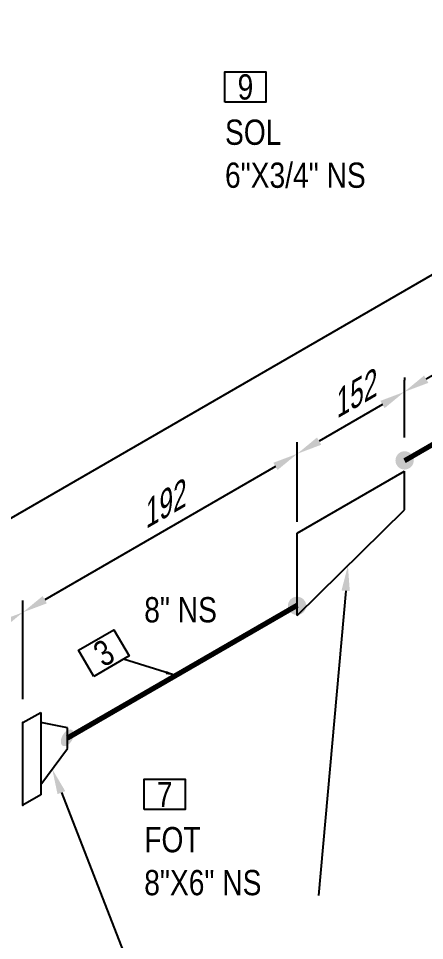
# Model space of a CAD drawing. Header units: millimetres. Extents: x 0 to 594, y 0 to 420.
# Drawn here: x 287.5 to 327.8, y 249.6 to 340.8 of the extents above; entities that cross this region are included whole.
import ezdxf
from ezdxf import colors
from ezdxf.entities.mleader import LeaderData, LeaderLine
from ezdxf.enums import TextEntityAlignment as Align
from ezdxf.math import Vec2, Vec3

# ---------------------------------------------------------------- set-up
doc = ezdxf.new("R2010")
doc.units = ezdxf.units.MM
doc.header["$LTSCALE"] = 0.25
for name, color, linetype in [('기호', 4, 'Continuous'), ('밸브', 4, 'Continuous'), ('용접', 1, 'Continuous'), ('주석', 7, 'Continuous'), ('치수', 1, 'Continuous')]:
    doc.layers.add(name, color=color, linetype=linetype)
doc.layers.add('파이프', color=3, linetype='Continuous', lineweight=70)
doc.styles.add('AdskIsoAnnotation', font='arial.ttf', dxfattribs={"width": 0.8, "height": 1})
doc.styles.add('AdskIsoMetric', font='arial.ttf', dxfattribs={"width": 0.8, "height": 2.5})
doc.styles.add('AdskIsoMetric30', font='arial.ttf', dxfattribs={"width": 0.8, "oblique": 30, "height": 2.5})
doc.styles.get("Standard").update_dxf_attribs({"font": 'arial.ttf'})
doc.dimstyles.new('AdskIsoMetric', dxfattribs={"dimtxt": 2.5, "dimasz": 2.5, "dimexe": 1, "dimexo": 2, "dimgap": 0.8, "dimtad": 1, "dimdec": 0, "dimrnd": 1, "dimzin": 0, "dimdsep": 46, "dimtxsty": 'AdskIsoMetric', "dimcen": 0, "dimclrt": 7, "dimadec": 0, "dimazin": 0, "dimtfac": 1, "dimtdec": 0, "dimtmove": 1, "dimatfit": 3, "dimfxl": 0, "dimfrac": 2, "dimtolj": 1, "dimtzin": 0, "dimarcsym": 0})

# ---------------------------------------------------------------- blocks, each defined once
blk = doc.blocks.new('개스킷-2-IsoLeft')
at = {"color": 0, "linetype": 'ByBlock', "lineweight": -2, "extrusion": (0, 0, -1)}
for p in [(0.1326, 0.1276), (0.221, 0.0765), (-0.2297, -0.0715), (-0.1326, -0.1276)]:
    blk.add_point(p, dxfattribs=at)
blk = doc.blocks.new('플랜지WN-2-IsoLeft')
at = {"color": 0, "linetype": 'ByBlock', "lineweight": -2, "extrusion": (0, -0.816497, -0.57735)}
for p, q in [((-0.1547, -0.1148), (0.1989, 0.0893)), ((-0.0663, 0.0893), (-0.1547, 0.0383)), ((0.1547, 0.0638), (-0.0663, 0.0893)), ((0.1989, 0.0893), (0.2873, 0.0383)), ((-0.1547, 0.0383), (-0.1105, -0.0893)), ((0.2873, 0.0383), (-0.0663, -0.1659)), ((-0.0663, -0.1659), (-0.1547, -0.1148))]:
    blk.add_line(p, q, dxfattribs=at)
blk = doc.blocks.new('리듀서 ECC-2-IsoLeft')
at = {"color": 0, "linetype": 'ByBlock', "lineweight": -2, "extrusion": (0, -0.816497, -0.57735)}
for p, q in [((-0.232, 0.1722), (-0.3977, 0.0765)), ((0.4861, -0.0255), (-0.232, 0.1722)), ((0.1326, -0.2296), (-0.3977, 0.0765)), ((0.4861, -0.0255), (0.1326, -0.2296))]:
    blk.add_line(p, q, dxfattribs=at)
blk = doc.blocks.new('*D90')
at = {"layer": 'Defpoints', "color": 0}
for p in [(345.013, 308.122), (325.767, 303.846), (325.767, 297.011)]:
    blk.add_point(p, dxfattribs=at)
at = {"layer": '치수', "color": 0, "lineweight": -2}
for p, q in [((345.013, 310.432), (345.013, 316.112)), ((342.848, 313.708), (327.932, 305.096)), ((325.767, 299.32), (325.767, 305))]:
    blk.add_line(p, q, dxfattribs=at)
at = {"layer": '치수', "color": 0}
for points in [[(342.639, 314.068), (343.056, 313.347), (345.013, 314.958)], [(327.723, 305.457), (328.14, 304.735), (325.767, 303.846)]]:
    blk.add_solid(points, dxfattribs=at)
at = {"layer": '치수', "color": 7, "insert": (335.39, 312.02), "char_height": 2.5, "attachment_point": 5, "rotation": 30, "style": 'AdskIsoMetric30'}
blk.add_mtext('\\A1;83', dxfattribs=at)
blk = doc.blocks.new('*D69')
at = {"layer": 'Defpoints', "color": 0}
for p in [(325.767, 302.955), (315.16, 297.722), (315.16, 288.667)]:
    blk.add_point(p, dxfattribs=at)
at = {"layer": '치수', "color": 0, "lineweight": -2}
for p, q in [((325.767, 305.265), (325.767, 305)), ((323.602, 302.596), (317.325, 298.972)), ((315.16, 290.976), (315.16, 298.877))]:
    blk.add_line(p, q, dxfattribs=at)
at = {"layer": '치수', "color": 0}
for points in [[(323.393, 302.957), (323.81, 302.235), (325.767, 303.846)], [(317.117, 299.333), (317.533, 298.611), (315.16, 297.722)]]:
    blk.add_solid(points, dxfattribs=at)
at = {"layer": '치수', "color": 7, "insert": (320.463, 303.401), "char_height": 2.5, "attachment_point": 5, "rotation": 30, "style": 'AdskIsoMetric30'}
blk.add_mtext('\\A1;152', dxfattribs=at)
blk = doc.blocks.new('*D91')
at = {"layer": 'Defpoints', "color": 0}
for p in [(315.16, 289.866), (287.98, 282.03), (287.98, 271.112)]:
    blk.add_point(p, dxfattribs=at)
at = {"layer": '치수', "color": 0, "lineweight": -2}
for p, q in [((315.16, 292.176), (315.16, 298.877)), ((312.995, 296.472), (290.145, 283.28)), ((287.98, 273.422), (287.98, 283.185))]:
    blk.add_line(p, q, dxfattribs=at)
at = {"layer": '치수', "color": 0}
for points in [[(312.787, 296.833), (313.203, 296.111), (315.16, 297.722)], [(289.937, 283.641), (290.354, 282.919), (287.98, 282.03)]]:
    blk.add_solid(points, dxfattribs=at)
at = {"layer": '치수', "color": 7, "insert": (301.57, 292.493), "char_height": 2.5, "attachment_point": 5, "rotation": 30, "style": 'AdskIsoMetric30'}
blk.add_mtext('\\A1;192', dxfattribs=at)
blk = doc.blocks.new('*D92')
at = {"layer": 'Defpoints', "color": 0}
for p in [(270.303, 271.824), (287.98, 271.112), (270.303, 260.906)]:
    blk.add_point(p, dxfattribs=at)
at = {"layer": '치수', "color": 0, "lineweight": -2}
for p, q in [((287.98, 273.422), (287.98, 283.185)), ((285.815, 280.78), (272.468, 273.074)), ((270.303, 263.216), (270.303, 272.978))]:
    blk.add_line(p, q, dxfattribs=at)
at = {"layer": '치수', "color": 0}
for points in [[(285.607, 281.141), (286.024, 280.419), (287.98, 282.03)], [(272.259, 273.434), (272.676, 272.713), (270.303, 271.824)]]:
    blk.add_solid(points, dxfattribs=at)
at = {"layer": '치수', "color": 7, "insert": (279.362, 279.672), "char_height": 2.5, "attachment_point": 5, "rotation": 30, "style": 'AdskIsoMetric30'}
blk.add_mtext('\\A1;588', dxfattribs=at)
blk = doc.blocks.new('*D96')
at = {"layer": 'Defpoints', "color": 0}
for p in [(370.446, 326.889), (186.35, 233.354), (186.35, 208.354)]:
    blk.add_point(p, dxfattribs=at)
at = {"layer": '치수', "color": 0, "lineweight": -2}
for p, q in [((370.446, 329.198), (370.446, 340.796)), ((368.281, 338.391), (188.515, 234.604)), ((186.35, 210.663), (186.35, 234.508))]:
    blk.add_line(p, q, dxfattribs=at)
at = {"layer": '치수', "color": 0}
for points in [[(368.073, 338.752), (368.489, 338.031), (370.446, 339.641)], [(188.307, 234.964), (188.724, 234.243), (186.35, 233.354)]]:
    blk.add_solid(points, dxfattribs=at)
at = {"layer": '치수', "color": 7, "insert": (278.398, 289.115), "char_height": 2.5, "attachment_point": 5, "rotation": 30, "style": 'AdskIsoMetric30'}
blk.add_mtext('\\A1;2188', dxfattribs=at)
blk = doc.blocks.new('Weld-2-IsoLeft')
blk.add_hatch(color=256).paths.add_polyline_path([(-0.033, 0.0169), (-0.0269, 0.0198), (-0.0201, 0.0221), (-0.0127, 0.0237), (-0.0049, 0.0245), (0.003, 0.0245), (0.0108, 0.0237), (0.0182, 0.0221), (0.025, 0.0198), (0.0311, 0.0169), (0.0362, 0.0134), (0.0401, 0.0095), (0.0428, 0.0052), (0.0442, 0.0007), (0.0442, -0.0039), (0.0428, -0.0084), (0.0401, -0.0126), (0.0362, -0.0166), (0.0311, -0.0201), (0.025, -0.023), (0.0182, -0.0253), (0.0108, -0.0268), (0.003, -0.0276), (-0.0049, -0.0276), (-0.0127, -0.0268), (-0.0201, -0.0253), (-0.0269, -0.023), (-0.033, -0.0201), (-0.038, -0.0166), (-0.042, -0.0126), (-0.0447, -0.0084), (-0.046, -0.0039), (-0.046, 0.0007), (-0.0447, 0.0052), (-0.042, 0.0095), (-0.038, 0.0134)], is_closed=False, flags=0)
blk = doc.blocks.new('Buttweld')
at = {"lineweight": -2}
blk.add_hatch(color=0, dxfattribs=at).paths.add_polyline_path([(0.044, -0.0026), (0.0433, 0.0053), (0.0413, 0.0129), (0.0379, 0.02), (0.0334, 0.0265), (0.0278, 0.0321), (0.0214, 0.0366), (0.0142, 0.0399), (0.0066, 0.042), (-0.0013, 0.0427), (-0.0091, 0.042), (-0.0168, 0.0399), (-0.0239, 0.0366), (-0.0304, 0.0321), (-0.036, 0.0265), (-0.0405, 0.02), (-0.0438, 0.0129), (-0.0459, 0.0053), (-0.0466, -0.0026), (-0.0459, -0.0105), (-0.0438, -0.0181), (-0.0405, -0.0252), (-0.036, -0.0317), (-0.0304, -0.0373), (-0.0239, -0.0418), (-0.0168, -0.0452), (-0.0091, -0.0472), (-0.0013, -0.0479), (0.0066, -0.0472), (0.0142, -0.0452), (0.0214, -0.0418), (0.0278, -0.0373), (0.0334, -0.0317), (0.0379, -0.0252), (0.0413, -0.0181), (0.0433, -0.0105)], is_closed=False, flags=0)
blk = doc.blocks.new('AnnoRect')
at = {"color": 0, "linetype": 'ByBlock', "lineweight": -2}
blk.add_wipeout([(-0.81, -0.6), (-0.81, 0.6), (0.81, 0.6), (0.81, -0.6)], dxfattribs=at)
blk.add_lwpolyline([(-0.81, -0.6), (-0.81, 0.6), (0.81, 0.6), (0.81, -0.6)], close=True, dxfattribs=at)
at = {"color": 0, "linetype": 'ByBlock', "lineweight": -2, "style": 'AdskIsoAnnotation', "width": 0.8}
blk.add_attdef('XX', text='', height=1, dxfattribs=at).set_placement((0, 0), align=Align.MIDDLE_CENTER)

msp = doc.modelspace()

# ---------------------------------------------------------------- linework, layer by layer
at = {"layer": '파이프'}
for points in [[(340.925, 305.762), (325.767, 297.011)], [(315.16, 282.722), (292.4, 269.581)]]:
    msp.add_lwpolyline(points, dxfattribs=at)

# ---------------------------------------------------------------- block references
at = {"layer": '기호', "xscale": 20, "yscale": 20, "zscale": 20, "rotation": 240}
msp.add_blockref('리듀서 ECC-2-IsoLeft', (320.463, 289.866), dxfattribs=at)
at = {"layer": '밸브', "xscale": 20, "yscale": 20, "zscale": 20}
for name, p, rotation in [('플랜지WN-2-IsoLeft', (290.19, 268.306), 239.9999999998267), ('개스킷-2-IsoLeft', (287.097, 266.52), 59.99999999978338)]:
    msp.add_blockref(name, p, dxfattribs=dict(at, rotation=rotation))
at = {"layer": '용접', "xscale": 20, "yscale": 20, "zscale": 20}
for name, p, rotation in [('Buttweld', (325.767, 297.011), 180), ('Weld-2-IsoLeft', (292.4, 269.581), 239.9999999997747)]:
    msp.add_blockref(name, p, dxfattribs=dict(at, rotation=rotation))
msp.add_blockref('Buttweld', (315.16, 282.722), dxfattribs=at)

# ---------------------------------------------------------------- texts
at = {"layer": '주석', "char_height": 2.5, "attachment_point": 7, "style": 'AdskIsoAnnotation'}
for s, insert in [('{\\Q0;SOL}', (308, 328.254)), ('{\\Q0;6"X3/4" NS}', (308, 324)), ('{\\Q0;8" NS}', (300, 281)), ('{\\Q0;FOT}', (300, 258.252)), ('{\\Q0;8"X6" NS}', (300, 254))]:
    msp.add_mtext(s, dxfattribs=dict(at, insert=insert))

# ---------------------------------------------------------------- dimensions: what is measured, and where the dimension line sits
at = {"layer": '치수'}
for base, p1, p2, text, override, picture, middle in [((186.35, 233.354), (370.446, 326.889), (186.35, 208.354), '2188', {"dimtad": 0, "dimlfac": 10.003289, "dimtxsty": 'AdskIsoMetric30', "dimse1": 0, "dimse2": 0, "dimsd1": 0, "dimsd2": 0, "dimtmove": 1}, '*D96', (278.398, 289.115)), ((325.767, 303.846), (345.013, 308.122), (325.767, 297.011), '83', {"dimtad": 0, "dimlfac": 3.724329, "dimtxsty": 'AdskIsoMetric30', "dimse1": 0, "dimse2": 0, "dimsd1": 0, "dimsd2": 0, "dimtmove": 1}, '*D90', (335.39, 312.02)), ((315.16, 297.722), (325.767, 302.955), (315.16, 288.667), '152', {"dimtad": 0, "dimlfac": 9.332556, "dimtxsty": 'AdskIsoMetric30', "dimse1": 0, "dimse2": 0, "dimsd1": 0, "dimsd2": 0, "dimtmove": 1}, '*D69', (320.463, 303.401)), ((287.98, 282.03), (315.16, 289.866), (287.98, 271.112), '192', {"dimtad": 0, "dimlfac": 5.83903, "dimtxsty": 'AdskIsoMetric30', "dimse1": 0, "dimse2": 0, "dimsd1": 0, "dimsd2": 0, "dimtmove": 1}, '*D91', (301.57, 292.493)), ((270.303, 271.824), (287.98, 271.112), (270.303, 260.906), '588', {"dimtad": 0, "dimlfac": 28.805999, "dimtxsty": 'AdskIsoMetric30', "dimse1": 0, "dimse2": 0, "dimsd1": 0, "dimsd2": 0, "dimtmove": 1}, '*D92', (279.362, 279.672))]:
    dim = msp.add_linear_dim(base=base, p1=p1, p2=p2, angle=210, text=text, dimstyle='AdskIsoMetric', override=override, dxfattribs=at)
    dim.commit()
    dim.dimension.update_dxf_attribs({"geometry": picture, "text_midpoint": middle, "dimtype": 160})

# ---------------------------------------------------------------- leaders
at = {"layer": '주석'}
ml = msp.add_multileader_mtext('Standard', dxfattribs=at)
ml.set_content('')
ml.set_leader_properties()
ml.build(insert=Vec2(0, 0))
ml.multileader.update_dxf_attribs({"dogleg_length": 0, "arrow_head_size": 2.5})
ctx = ml.context
ctx.base_point, ctx.arrow_head_size = Vec3(317.265, 254), 2.5
notes = []
notes.append((ctx, [(0, (1, 1, 0), (317.265, 254), (-1, 0), 0, [(0, [(320.176, 286.649)], 0, [])])]))
ctx.mtext, ml.multileader.dxf.content_type = None, 0
ml = msp.add_multileader_mtext('Standard', dxfattribs=at)
ml.set_content('')
ml.set_leader_properties()
ml.build(insert=Vec2(0, 0))
ml.multileader.update_dxf_attribs({"dogleg_length": 0, "arrow_head_size": 0})
ctx = ml.context
ctx.base_point, ctx.arrow_head_size = Vec3(297.948, 277.392), 0
notes.append((ctx, [(0, (1, 1, 0), (297.948, 277.392), (-1, 0), 0, [(0, [(303.129, 275.776)], 0, [])])]))
ctx.mtext, ml.multileader.dxf.content_type = None, 0
ml = msp.add_multileader_mtext('Standard', dxfattribs=at)
ml.set_content('')
ml.set_leader_properties()
ml.build(insert=Vec2(0, 0))
ml.multileader.update_dxf_attribs({"dogleg_length": 0, "arrow_head_size": 2.5})
ctx = ml.context
ctx.base_point, ctx.arrow_head_size = Vec3(299.098, 245.448), 2.5
notes.append((ctx, [(0, (1, 1, 0), (299.098, 245.448), (-1, 0), 0, [(0, [(290.886, 266.521)], 0, [])])]))
ctx.mtext, ml.multileader.dxf.content_type = None, 0
for ctx, leaders in notes:
    for number, flags, end, landing, length, lines in leaders:
        leader = LeaderData()
        leader.index, (leader.has_last_leader_line, leader.has_dogleg_vector, leader.attachment_direction) = number, flags
        leader.last_leader_point, leader.dogleg_vector, leader.dogleg_length = Vec3(end), Vec3(landing), length
        for number, points, colour, breaks in lines:
            line = LeaderLine()
            line.index, line.vertices, line.color, line.breaks = number, Vec3.list(points), colors.encode_raw_color(colour), breaks
            leader.lines.append(line)
        ctx.leaders.append(leader)

# ---------------------------------------------------------------- next in the draw order: block references
ref = msp.add_blockref('AnnoRect', (310.024, 334.007), dxfattribs=dict(at, xscale=2.5, yscale=2.5, zscale=2.5))
ref.add_attrib('XX_001', '9', (309.25, 332.773), dxfattribs={"layer": '0', "color": 0, "linetype": 'ByBlock', "lineweight": -2, "height": 2.5, "style": 'AdskIsoAnnotation', "width": 0.8})
ref = msp.add_blockref('AnnoRect', (296, 278), dxfattribs=dict(at, xscale=2.500000000000001, yscale=2.500000000000001, zscale=2.500000000000001, rotation=30))
ref.add_attrib('XX_001', '3', (295.948, 276.546), dxfattribs={"layer": '0', "color": 0, "linetype": 'ByBlock', "lineweight": -2, "height": 2.5, "rotation": 30, "style": 'AdskIsoAnnotation', "width": 0.8})
ref = msp.add_blockref('AnnoRect', (302.024, 264.006), dxfattribs=dict(at, xscale=2.5, yscale=2.5, zscale=2.5))
ref.add_attrib('XX_001', '7', (301.244, 262.756), dxfattribs={"layer": '0', "color": 0, "linetype": 'ByBlock', "lineweight": -2, "height": 2.5, "style": 'AdskIsoAnnotation', "width": 0.8})

doc.saveas('drawing.dxf')
